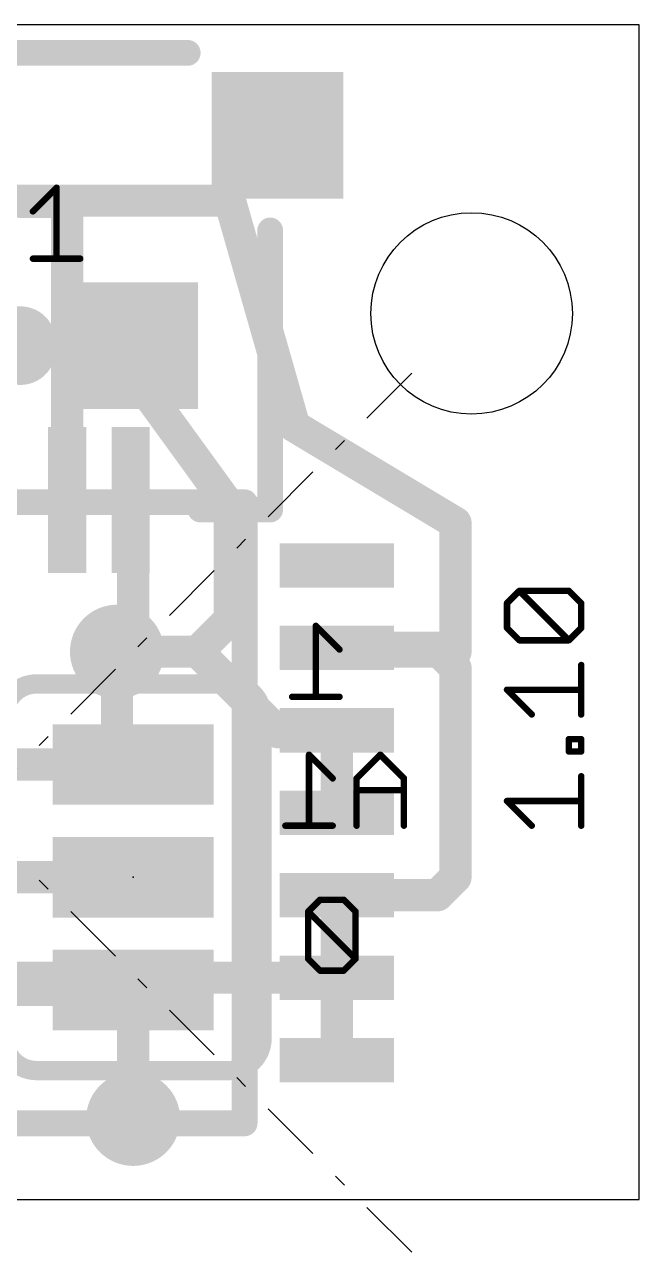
# Model space of a CAD drawing. Extents: x 1.9 to 12.9, y 2.7 to 12.4.
# Drawn here: x 8.04 to 12.88, y 2.69 to 12.44 of the extents above; entities that cross this region are included whole.
import ezdxf

# ---------------------------------------------------------------- set-up
doc = ezdxf.new("R2010")
doc.units = 0
doc.header["$MEASUREMENT"] = 0
doc.linetypes.add('DASHDOT', pattern=[1, 0.5, -0.25, 0, -0.25])
doc.layers.get('0').update_dxf_attribs({"linetype": 'CONTINUOUS'})
for name, color, linetype in [('1', 14, 'CONTINUOUS'), ('16', 174, 'CONTINUOUS'), ('18', 94, 'CONTINUOUS'), ('20', 178, 'CONTINUOUS'), ('21', 178, 'CONTINUOUS'), ('22', 251, 'CONTINUOUS'), ('24', 178, 'CONTINUOUS'), ('Alignment', 2, 'CONTINUOUS')]:
    doc.layers.add(name, color=color, linetype=linetype)

# ---------------------------------------------------------------- blocks, each defined once
blk = doc.blocks.new('RECT')
blk.add_solid([(-0.5, -0.5), (0.5, -0.5), (-0.5, 0.5), (0.5, 0.5)])
blk = doc.blocks.new('ROUNDV')
at = {"const_width": 0.5}
blk.add_lwpolyline([(0, -0.25, 1), (0, 0.25, 1), (0, -0.25)], format="xyb", dxfattribs=at)

msp = doc.modelspace()

# ---------------------------------------------------------------- linework, layer by layer
at = {"layer": '1', "const_width": 0.254}
for points in [[(9.652, 11.049), (7.112, 11.049)], [(10.16, 9.271), (9.652, 11.049)], [(8.851, 9.906), (8.851, 9.74)], [(8.851, 9.74), (9.652, 8.636)], [(11.43, 8.509), (10.16, 9.271)], [(9.652, 8.636), (9.652, 7.747)], [(11.43, 7.493), (11.43, 8.509)], [(9.652, 7.747), (9.398, 7.493)], [(8.763, 7.493), (9.398, 7.493)], [(9.398, 7.493), (10.033, 6.858)], [(10.525, 7.493), (10.495, 7.523)], [(10.495, 7.523), (11.273, 7.523)], [(10.495, 7.523), (11.4, 7.523)], [(11.303, 7.493), (10.525, 7.493)], [(11.273, 7.523), (11.303, 7.493)], [(11.43, 7.366), (11.303, 7.493)], [(11.4, 7.523), (11.43, 7.493)], [(11.43, 5.715), (11.43, 7.366)], [(10.033, 6.858), (10.48, 6.858)], [(10.48, 6.858), (10.495, 6.873)], [(10.495, 6.223), (10.495, 6.873)], [(11.288, 5.573), (11.43, 5.715)], [(10.495, 4.923), (10.495, 5.573)], [(10.495, 5.573), (11.288, 5.573)], [(10.495, 4.923), (4.745, 4.923)], [(10.495, 4.923), (8.89, 4.923)], [(8.89, 4.923), (8.89, 3.81)], [(10.495, 4.273), (10.495, 4.923)]]:
    msp.add_lwpolyline(points, dxfattribs=at)
at = {"layer": '1', "const_width": 0.127}
for points in [[(9.7131, 11.0664, 1), (9.5909, 11.0316)], [(9.652, 10.9855, 1), (9.652, 11.1125)], [(8.9145, 9.906, 1), (8.7875, 9.906)], [(8.9024, 9.7773, 1), (8.7996, 9.7027)], [(8.7875, 9.74, 1), (8.9145, 9.74)], [(10.1927, 9.3255, 1), (10.1273, 9.2165)], [(10.0989, 9.2536, 1), (10.2211, 9.2884)], [(9.7155, 8.636, 1), (9.5885, 8.636)], [(9.6006, 8.5987, 1), (9.7034, 8.6733)], [(11.4935, 8.509, 1), (11.3665, 8.509)], [(11.3973, 8.4545, 1), (11.4627, 8.5635)], [(9.5885, 7.747, 1), (9.7155, 7.747)], [(9.6969, 7.7021, 1), (9.6071, 7.7919)], [(8.763, 7.5565, 1), (8.763, 7.4295)], [(9.4429, 7.5379, 1), (9.3531, 7.4481)], [(9.398, 7.4295, 1), (9.398, 7.5565)], [(10.5399, 7.5679, 1), (10.4501, 7.4781)], [(10.495, 7.5865, 1), (10.495, 7.4595)], [(10.495, 7.5865, 1), (10.495, 7.4595)], [(10.525, 7.5565, 1), (10.525, 7.4295)], [(11.3179, 7.5679, 1), (11.2281, 7.4781)], [(11.3479, 7.5379, 1), (11.2581, 7.4481)], [(11.273, 7.4595, 1), (11.273, 7.5865)], [(11.303, 7.4295, 1), (11.303, 7.5565)], [(11.4449, 7.5679, 1), (11.3551, 7.4781)], [(11.4, 7.4595, 1), (11.4, 7.5865)], [(9.3531, 7.5379, 1), (9.4429, 7.4481)], [(10.4801, 7.4481, 1), (10.5699, 7.5379)], [(11.2581, 7.4481, 1), (11.3479, 7.5379)], [(11.3665, 7.493, 1), (11.4935, 7.493)], [(11.3851, 7.4481, 1), (11.4749, 7.5379)], [(11.4935, 7.366, 1), (11.3665, 7.366)], [(11.3851, 7.3211, 1), (11.4749, 7.4109)], [(10.033, 6.9215, 1), (10.033, 6.7945)], [(9.9881, 6.8131, 1), (10.0779, 6.9029)], [(10.4351, 6.9029, 1), (10.5249, 6.8131)], [(10.5585, 6.873, 1), (10.4315, 6.873)], [(10.5399, 6.8281, 1), (10.4501, 6.9179)], [(10.48, 6.7945, 1), (10.48, 6.9215)], [(10.4315, 6.223, 1), (10.5585, 6.223)], [(11.3665, 5.715, 1), (11.4935, 5.715)], [(11.4749, 5.6701, 1), (11.3851, 5.7599)], [(10.5585, 5.573, 1), (10.4315, 5.573)], [(10.495, 5.6365, 1), (10.495, 5.5095)], [(11.2431, 5.6179, 1), (11.3329, 5.5281)], [(11.288, 5.5095, 1), (11.288, 5.6365)], [(8.89, 4.9865, 1), (8.89, 4.8595)], [(8.9535, 4.923, 1), (8.8265, 4.923)], [(10.5585, 4.923, 1), (10.4315, 4.923)], [(10.4315, 4.923, 1), (10.5585, 4.923)], [(10.495, 4.8595, 1), (10.495, 4.9865)], [(10.495, 4.8595, 1), (10.495, 4.9865)], [(10.4315, 4.273, 1), (10.5585, 4.273)], [(8.8265, 3.81, 1), (8.9535, 3.81)]]:
    msp.add_lwpolyline(points, format="xyb", dxfattribs=at)
at = {"layer": '16', "const_width": 0.254}
for points in [[(8.37, 11.037), (7.112, 11.049)], [(8.37, 8.689), (8.37, 11.037)], [(8.89, 8.669), (8.87, 8.689)], [(8.89, 7.62), (8.89, 8.669)], [(8.763, 7.493), (8.89, 7.62)], [(8.763, 6.604), (8.763, 7.493)], [(6.35, 6.604), (8.763, 6.604)], [(8.763, 6.604), (8.89, 6.604)], [(8.89, 5.715), (7.62, 5.715)], [(6.35, 4.826), (8.89, 4.826)], [(8.89, 3.81), (8.89, 4.826)]]:
    msp.add_lwpolyline(points, dxfattribs=at)
at = {"layer": '16', "const_width": 0.127}
for points in [[(8.4335, 11.037, 1), (8.3065, 11.037)], [(8.3694, 10.9735, 1), (8.3706, 11.1005)], [(8.9149, 8.7339, 1), (8.8251, 8.6441)], [(8.9535, 8.669, 1), (8.8265, 8.669)], [(8.8451, 8.6241, 1), (8.9349, 8.7139)], [(8.3065, 8.689, 1), (8.4335, 8.689)], [(8.9349, 7.5751, 1), (8.8451, 7.6649)], [(8.8265, 7.493, 1), (8.6995, 7.493)], [(8.8265, 7.62, 1), (8.9535, 7.62)], [(8.7181, 7.5379, 1), (8.8079, 7.4481)], [(8.763, 6.6675, 1), (8.763, 6.5405)], [(8.763, 6.5405, 1), (8.763, 6.6675)], [(8.89, 6.5405, 1), (8.89, 6.6675)], [(8.6995, 6.604, 1), (8.8265, 6.604)], [(8.89, 5.6515, 1), (8.89, 5.7785)], [(8.9535, 4.826, 1), (8.8265, 4.826)], [(8.89, 4.7625, 1), (8.89, 4.8895)], [(8.8265, 3.81, 1), (8.9535, 3.81)]]:
    msp.add_lwpolyline(points, format="xyb", dxfattribs=at)
at = {"layer": '20'}
for p, q in [((12.878, 12.436), (1.905, 12.436)), ((12.878, 3.175), (12.878, 12.436)), ((1.905, 3.175), (12.878, 3.175))]:
    msp.add_line(p, q, dxfattribs=at)
msp.add_circle((11.557, 10.16), 0.7938, dxfattribs=at)
at = {"layer": '21'}
for points, const_width in [([(8.1001, 10.9647), (8.2865, 11.1511)], 0.0508), ([(8.2865, 11.1511), (8.2865, 10.5918)], 0.0508), ([(8.1001, 10.5918), (8.4729, 10.5918)], 0.0508), ([(8.001, 9.8755), (8.001, 9.9365)], 0.5588), ([(9.7684, 8.6714), (5.4716, 8.6714)], 0.2032), ([(9.7684, 3.7746), (9.7684, 8.6714)], 0.2032), ([(11.8359, 7.8755), (11.9334, 7.9729)], 0.0508), ([(11.9334, 7.9729), (12.3232, 7.9729)], 0.0508), ([(12.3232, 7.5831), (11.9334, 7.9729)], 0.0508), ([(12.3232, 7.9729), (12.4206, 7.8755)], 0.0508), ([(11.8359, 7.6806), (11.8359, 7.8755)], 0.0508), ([(12.4206, 7.8755), (12.4206, 7.6806)], 0.0508), ([(11.9334, 7.5831), (11.8359, 7.6806)], 0.0508), ([(12.4206, 7.6806), (12.3232, 7.5831)], 0.0508), ([(12.3232, 7.5831), (11.9334, 7.5831)], 0.0508), ([(12.4206, 6.9984), (12.4206, 7.3882)], 0.0508), ([(12.0308, 6.9984), (11.8359, 7.1933)], 0.0508), ([(11.8359, 7.1933), (12.4206, 7.1933)], 0.0508), ([(12.3232, 6.7061), (12.3232, 6.8035)], 0.0508), ([(12.3232, 6.8035), (12.4206, 6.8035)], 0.0508), ([(12.4206, 6.8035), (12.4206, 6.7061)], 0.0508), ([(12.4206, 6.7061), (12.3232, 6.7061)], 0.0508), ([(12.4206, 6.1214), (12.4206, 6.5112)], 0.0508), ([(12.0308, 6.1214), (11.8359, 6.3163)], 0.0508), ([(11.8359, 6.3163), (12.4206, 6.3163)], 0.0508), ([(5.4716, 3.7746), (9.7684, 3.7746)], 0.2032)]:
    msp.add_lwpolyline(points, dxfattribs=dict(at, const_width=const_width))
for points, const_width in [([(8.2992, 11.1511, 1), (8.2738, 11.1511)], 0.0254), ([(8.2955, 11.1421, 1), (8.2775, 11.1601)], 0.0254), ([(8.0911, 10.9736, 1), (8.1091, 10.9557)], 0.0254), ([(8.1001, 10.6045, 1), (8.1001, 10.5791)], 0.0254), ([(8.2738, 10.5918, 1), (8.2992, 10.5918)], 0.0254), ([(8.4729, 10.5791, 1), (8.4729, 10.6045)], 0.0254), ([(8.1407, 9.9365, 1), (7.8613, 9.9365)], 0.2794), ([(7.8613, 9.8755, 1), (8.1407, 9.8755)], 0.2794), ([(9.8192, 8.6714, 1), (9.7176, 8.6714)], 0.1016), ([(9.7684, 8.6206, 1), (9.7684, 8.7222)], 0.1016), ([(11.9334, 7.9856, 1), (11.9334, 7.9602)], 0.0254), ([(11.9423, 7.9819, 1), (11.9244, 7.964)], 0.0254), ([(11.9423, 7.964, 1), (11.9244, 7.9819)], 0.0254), ([(12.3321, 7.9819, 1), (12.3142, 7.964)], 0.0254), ([(12.3232, 7.9602, 1), (12.3232, 7.9856)], 0.0254), ([(11.8486, 7.8755, 1), (11.8232, 7.8755)], 0.0254), ([(11.8269, 7.8845, 1), (11.8449, 7.8665)], 0.0254), ([(12.4333, 7.8755, 1), (12.4079, 7.8755)], 0.0254), ([(12.4116, 7.8665, 1), (12.4296, 7.8845)], 0.0254), ([(11.8449, 7.6896, 1), (11.8269, 7.6716)], 0.0254), ([(12.4296, 7.6716, 1), (12.4116, 7.6896)], 0.0254), ([(11.8232, 7.6806, 1), (11.8486, 7.6806)], 0.0254), ([(11.9334, 7.5958, 1), (11.9334, 7.5704)], 0.0254), ([(11.9244, 7.5742, 1), (11.9423, 7.5921)], 0.0254), ([(12.3142, 7.5921, 1), (12.3321, 7.5742)], 0.0254), ([(12.3142, 7.5742, 1), (12.3321, 7.5921)], 0.0254), ([(12.3232, 7.5704, 1), (12.3232, 7.5958)], 0.0254), ([(12.4079, 7.6806, 1), (12.4333, 7.6806)], 0.0254), ([(12.4333, 7.3882, 1), (12.4079, 7.3882)], 0.0254), ([(11.8449, 7.2023, 1), (11.8269, 7.1844)], 0.0254), ([(11.8359, 7.206, 1), (11.8359, 7.1806)], 0.0254), ([(12.4206, 7.1806, 1), (12.4206, 7.206)], 0.0254), ([(12.0218, 6.9895, 1), (12.0398, 7.0074)], 0.0254), ([(12.4079, 6.9984, 1), (12.4333, 6.9984)], 0.0254), ([(12.3359, 6.8035, 1), (12.3105, 6.8035)], 0.0254), ([(12.3232, 6.8162, 1), (12.3232, 6.7908)], 0.0254), ([(12.4333, 6.8035, 1), (12.4079, 6.8035)], 0.0254), ([(12.4206, 6.7908, 1), (12.4206, 6.8162)], 0.0254), ([(12.3232, 6.7188, 1), (12.3232, 6.6934)], 0.0254), ([(12.4206, 6.6934, 1), (12.4206, 6.7188)], 0.0254), ([(12.3105, 6.7061, 1), (12.3359, 6.7061)], 0.0254), ([(12.4079, 6.7061, 1), (12.4333, 6.7061)], 0.0254), ([(12.4333, 6.5112, 1), (12.4079, 6.5112)], 0.0254), ([(11.8449, 6.3253, 1), (11.8269, 6.3073)], 0.0254), ([(11.8359, 6.329, 1), (11.8359, 6.3036)], 0.0254), ([(12.4206, 6.3036, 1), (12.4206, 6.329)], 0.0254), ([(12.0218, 6.1124, 1), (12.0398, 6.1304)], 0.0254), ([(12.4079, 6.1214, 1), (12.4333, 6.1214)], 0.0254), ([(9.7176, 3.7746, 1), (9.8192, 3.7746)], 0.1016), ([(9.7684, 3.7238, 1), (9.7684, 3.8254)], 0.1016)]:
    msp.add_lwpolyline(points, format="xyb", dxfattribs=dict(at, const_width=const_width))
at = {"layer": '22'}
for points, const_width in [([(5.92, 12.214), (9.32, 12.214)], 0.2032), ([(9.97, 10.814), (9.97, 8.614)], 0.2032), ([(9.97, 8.614), (9.42, 8.614)], 0.2032), ([(10.5156, 7.5103), (10.3292, 7.6967)], 0.0508), ([(10.3292, 7.6967), (10.3292, 7.1374)], 0.0508), ([(8.128, 7.239), (9.652, 7.239)], 0.1524), ([(10.5156, 7.1374), (10.1428, 7.1374)], 0.0508), ([(9.906, 4.445), (9.906, 6.985)], 0.1524), ([(10.4623, 6.4943), (10.2759, 6.6807)], 0.0508), ([(10.2759, 6.6807), (10.2759, 6.1214)], 0.0508), ([(10.8372, 6.6807), (10.6508, 6.4943)], 0.0508), ([(11.0236, 6.4943), (10.8372, 6.6807)], 0.0508), ([(10.6508, 6.4943), (10.6508, 6.1214)], 0.0508), ([(11.0236, 6.1214), (11.0236, 6.4943)], 0.0508), ([(11.0236, 6.401), (10.6508, 6.401)], 0.0508), ([(10.4623, 6.1214), (10.0894, 6.1214)], 0.0508), ([(10.363, 5.5377), (10.2698, 5.4445)], 0.0508), ([(10.5494, 5.5377), (10.363, 5.5377)], 0.0508), ([(10.6426, 5.4445), (10.5494, 5.5377)], 0.0508), ([(10.2698, 5.4445), (10.2698, 5.0716)], 0.0508), ([(10.6426, 5.0716), (10.2698, 5.4445)], 0.0508), ([(10.6426, 5.0716), (10.6426, 5.4445)], 0.0508), ([(10.2698, 5.0716), (10.363, 4.9784)], 0.0508), ([(10.5494, 4.9784), (10.6426, 5.0716)], 0.0508), ([(10.363, 4.9784), (10.5494, 4.9784)], 0.0508), ([(8.128, 4.191), (9.652, 4.191)], 0.1524)]:
    msp.add_lwpolyline(points, dxfattribs=dict(at, const_width=const_width))
for points, const_width in [([(9.32, 12.1632, 1), (9.32, 12.2648)], 0.1016), ([(10.0208, 10.814, 1), (9.9192, 10.814)], 0.1016), ([(9.42, 8.6648, 1), (9.42, 8.5632)], 0.1016), ([(9.97, 8.5632, 1), (9.97, 8.6648)], 0.1016), ([(9.9192, 8.614, 1), (10.0208, 8.614)], 0.1016), ([(10.3382, 7.7057, 1), (10.3202, 7.6877)], 0.0254), ([(10.3419, 7.6967, 1), (10.3165, 7.6967)], 0.0254), ([(10.5066, 7.5013, 1), (10.5246, 7.5192)], 0.0254), ([(8.128, 7.239, 0.4142), (7.874, 6.985)], 0.1524), ([(8.128, 7.2771, 1), (8.128, 7.2009)], 0.0762), ([(8.128, 7.2009, 1), (8.128, 7.2771)], 0.0762), ([(9.906, 6.985, 0.4142), (9.652, 7.239)], 0.1524), ([(9.652, 7.2771, 1), (9.652, 7.2009)], 0.0762), ([(9.652, 7.2009, 1), (9.652, 7.2771)], 0.0762), ([(10.1428, 7.1501, 1), (10.1428, 7.1247)], 0.0254), ([(10.3165, 7.1374, 1), (10.3419, 7.1374)], 0.0254), ([(10.5156, 7.1247, 1), (10.5156, 7.1501)], 0.0254), ([(9.9441, 6.985, 1), (9.8679, 6.985)], 0.0762), ([(9.8679, 6.985, 1), (9.9441, 6.985)], 0.0762), ([(10.2848, 6.6897, 1), (10.2669, 6.6717)], 0.0254), ([(10.2886, 6.6807, 1), (10.2632, 6.6807)], 0.0254), ([(10.8462, 6.6897, 1), (10.8282, 6.6717)], 0.0254), ([(10.8462, 6.6717, 1), (10.8282, 6.6897)], 0.0254), ([(10.4533, 6.4853, 1), (10.4713, 6.5032)], 0.0254), ([(10.6635, 6.4943, 1), (10.638, 6.4943)], 0.0254), ([(10.6418, 6.5032, 1), (10.6597, 6.4853)], 0.0254), ([(11.0363, 6.4943, 1), (11.0109, 6.4943)], 0.0254), ([(11.0146, 6.4853, 1), (11.0326, 6.5032)], 0.0254), ([(10.6508, 6.4137, 1), (10.6508, 6.3883)], 0.0254), ([(11.0236, 6.3883, 1), (11.0236, 6.4137)], 0.0254), ([(10.0894, 6.1341, 1), (10.0894, 6.1087)], 0.0254), ([(10.4623, 6.1087, 1), (10.4623, 6.1341)], 0.0254), ([(10.2632, 6.1214, 1), (10.2886, 6.1214)], 0.0254), ([(10.638, 6.1214, 1), (10.6635, 6.1214)], 0.0254), ([(11.0109, 6.1214, 1), (11.0363, 6.1214)], 0.0254), ([(10.363, 5.5504, 1), (10.363, 5.525)], 0.0254), ([(10.3719, 5.5287, 1), (10.354, 5.5467)], 0.0254), ([(10.5584, 5.5467, 1), (10.5404, 5.5287)], 0.0254), ([(10.5494, 5.525, 1), (10.5494, 5.5504)], 0.0254), ([(10.2825, 5.4445, 1), (10.257, 5.4445)], 0.0254), ([(10.2787, 5.4534, 1), (10.2608, 5.4355)], 0.0254), ([(10.2608, 5.4534, 1), (10.2787, 5.4355)], 0.0254), ([(10.6553, 5.4445, 1), (10.6299, 5.4445)], 0.0254), ([(10.6336, 5.4355, 1), (10.6516, 5.4534)], 0.0254), ([(10.257, 5.0716, 1), (10.2825, 5.0716)], 0.0254), ([(10.2787, 5.0806, 1), (10.2608, 5.0626)], 0.0254), ([(10.6299, 5.0716, 1), (10.6553, 5.0716)], 0.0254), ([(10.6516, 5.0626, 1), (10.6336, 5.0806)], 0.0254), ([(10.6336, 5.0626, 1), (10.6516, 5.0806)], 0.0254), ([(10.363, 4.9911, 1), (10.363, 4.9657)], 0.0254), ([(10.354, 4.9694, 1), (10.3719, 4.9874)], 0.0254), ([(10.5404, 4.9874, 1), (10.5584, 4.9694)], 0.0254), ([(10.5494, 4.9657, 1), (10.5494, 4.9911)], 0.0254), ([(7.874, 4.445, 0.4142), (8.128, 4.191)], 0.1524), ([(9.652, 4.191, 0.4142), (9.906, 4.445)], 0.1524), ([(9.9441, 4.445, 1), (9.8679, 4.445)], 0.0762), ([(9.8679, 4.445, 1), (9.9441, 4.445)], 0.0762), ([(8.128, 4.2291, 1), (8.128, 4.1529)], 0.0762), ([(8.128, 4.1529, 1), (8.128, 4.2291)], 0.0762), ([(9.652, 4.2291, 1), (9.652, 4.1529)], 0.0762), ([(9.652, 4.1529, 1), (9.652, 4.2291)], 0.0762)]:
    msp.add_lwpolyline(points, format="xyb", dxfattribs=dict(at, const_width=const_width))
at = {"layer": '24'}
msp.add_point((8.89, 5.715), dxfattribs=at)
at = {"layer": 'Alignment', "linetype": 'DASHDOT'}
for q in [(11.1555, 9.7585), (11.1555, 2.6875)]:
    msp.add_line((7.62, 6.223), q, dxfattribs=at)

# ---------------------------------------------------------------- block references
at = {"layer": '1', "xscale": 1.1, "rotation": 180}
msp.add_blockref('RECT', (8.851, 9.906), dxfattribs=at)
at = {"layer": '1', "xscale": 0.9, "yscale": 0.35}
for p in [(10.495, 8.173), (10.495, 7.523), (10.495, 6.873), (10.495, 6.223), (10.495, 5.573), (10.495, 4.923), (10.495, 4.273)]:
    msp.add_blockref('RECT', p, dxfattribs=at)
at = {"layer": '16', "xscale": 1.034999999999999}
msp.add_blockref('RECT', (10.0275, 11.564), dxfattribs=at)
at = {"layer": '16', "xscale": 0.3, "yscale": 1.149999999999999}
for p in [(8.37, 8.689), (8.87, 8.689)]:
    msp.add_blockref('RECT', p, dxfattribs=at)
at = {"layer": '16', "xscale": 0.635, "yscale": 1.27, "rotation": 90}
for p in [(8.89, 6.604), (8.89, 5.715), (8.89, 4.826)]:
    msp.add_blockref('RECT', p, dxfattribs=at)
at = {"layer": '18', "xscale": 0.7417, "yscale": 0.7417}
for p in [(8.763, 7.493), (8.763, 7.493), (8.89, 3.81), (8.89, 3.81)]:
    msp.add_blockref('ROUNDV', p, dxfattribs=at)

doc.saveas('drawing.dxf')
